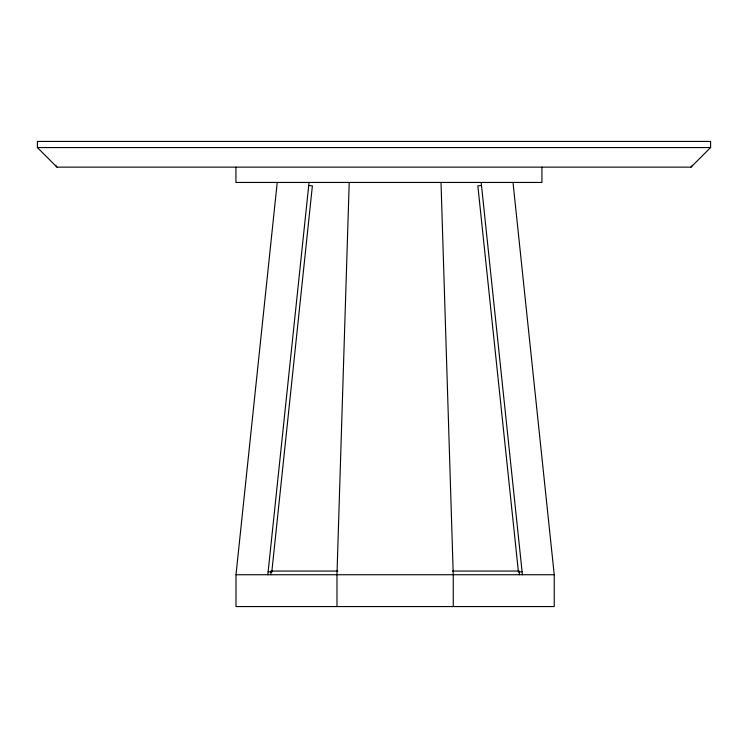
<?xml version="1.0" encoding="UTF-8"?>
<svg xmlns="http://www.w3.org/2000/svg" width="748" height="748" viewBox="0 0 748 748"><rect width="100%" height="100%" fill="white"/><g stroke="black" fill="none" stroke-linecap="round" stroke-linejoin="round"><path stroke-width="1.12" d="M349.213 182.447L336.974 574.735L336.974 606.563M513.006 182.447L554.231 574.735L554.231 606.563L235.994 606.563L235.994 574.735L277.228 182.447M267.821 574.735L309.046 182.447M691.012 167.141L710.6 147.562L710.6 141.437L37.4 141.437L37.4 147.562L56.988 167.141L691.012 167.141L692.414 165.308M481.497 185.485L477.85 185.869L518.439 572.08L522.095 571.696M37.4 147.562L710.6 147.562M337.731 571.061L270.879 571.061L270.879 574.735M452.503 571.061L519.346 571.061L519.346 574.735M235.994 574.735L554.231 574.735M308.728 185.485L312.384 185.869L271.786 572.08L268.139 571.696M55.586 165.308L56.988 167.141M481.179 182.447L522.413 574.735M441.011 182.447L453.251 574.735L453.251 606.563M541.935 167.141L541.935 182.447L235.929 182.447L235.929 167.141"/></g></svg>
